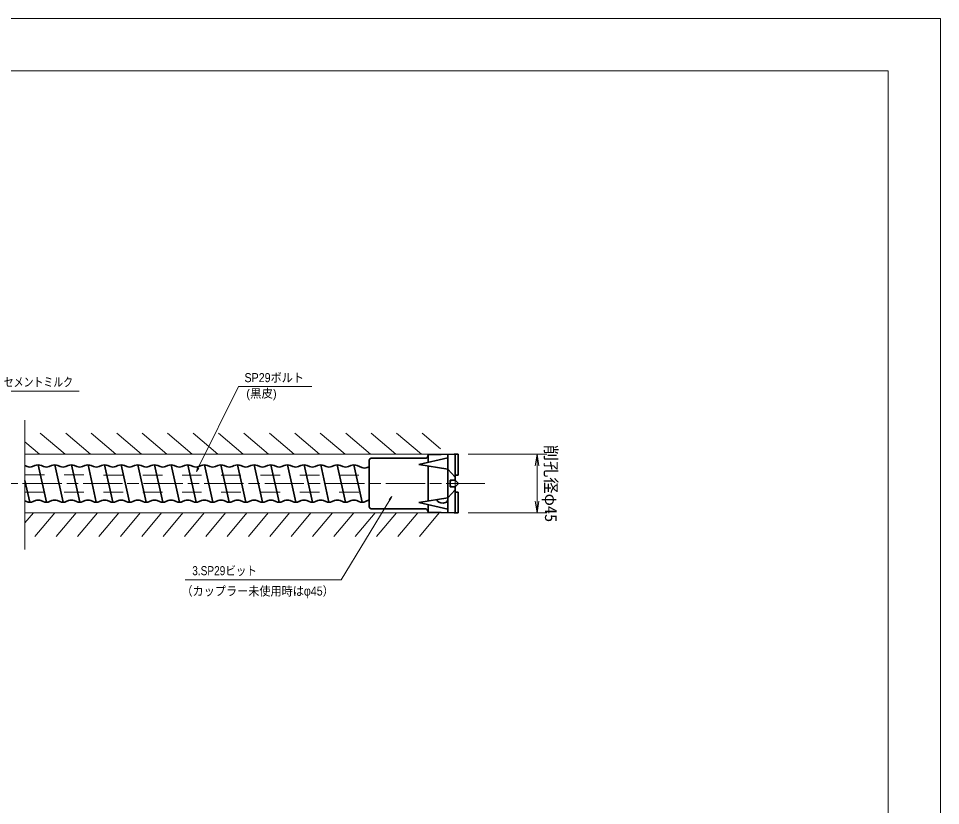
# Model space of a CAD drawing. Units: millimetres at full size, sheet at 1:2.5; details may follow other scales. Extents: x 4006 to 5686, y -945 to 258.
# Drawn here: x 4981 to 5686, y -343 to 258 of the extents above; entities that cross this region are included whole.
import ezdxf
from ezdxf.enums import TextEntityAlignment as Align

# ---------------------------------------------------------------- set-up
doc = ezdxf.new("R2010")
doc.units = ezdxf.units.MM
doc.header["$LTSCALE"] = 2.5
doc.linetypes.add('CHAIN', pattern=[18.5, 12, -1.5, 3.5, -1.5])
doc.linetypes.add('DASHED_SPACED', pattern=[12, 6, -6])
for name, color, linetype, lineweight in [('1外形線', 7, 'Continuous', 35), ('2細い実線', 3, 'Continuous', 20), ('3隠れ線', 2, 'DASHED_SPACED', 13), ('4中心線', 1, 'CHAIN', 15), ('6寸法線', 4, 'Continuous', 13), ('7 枠・タイトル', 7, 'Continuous', 13)]:
    doc.layers.add(name, color=color, linetype=linetype, lineweight=lineweight)
doc.styles.add('ＭＳ ゴシック', font='')
doc.styles.add('ＭＳ Ｐゴシック', font='')
doc.styles.get('ＭＳ ゴシック').set_extended_font_data('MS Gothic')
doc.styles.get('ＭＳ Ｐゴシック').set_extended_font_data('MS PGothic')

# ---------------------------------------------------------------- blocks, each defined once
blk = doc.blocks.new('open_arrow')
at = {"color": 0, "linetype": 'Continuous', "lineweight": -2}
blk.add_lwpolyline([(7.5, 1.25), (0, 0), (7.5, -1.25)], dxfattribs=at)

msp = doc.modelspace()

# ---------------------------------------------------------------- hatches: boundary and pattern name
at = {"layer": '2細い実線'}
h = msp.add_hatch(dxfattribs=at)
h.set_pattern_fill('USER', color=256, style=0, pattern_type=2)
h.set_pattern_definition([(140, (110.027, 419.882), (-8.03485, -9.57556), [])])
h.paths.add_polyline_path([(5303.59, -74.823), (5303.59, -58.961), (4986.145, -58.985), (4986.145, -74.847)])
h = msp.add_hatch(dxfattribs=at)
h.set_pattern_fill('USER', color=256, style=0, pattern_type=2)
h.set_pattern_definition([(50, (110.027, 439.882), (-9.57556, 8.03485), [])])
h.paths.add_polyline_path([(4986.145, -119.847), (4986.145, -137.868), (5303.59, -137.843), (5303.59, -119.83), (5303.556, -119.823)])

# ---------------------------------------------------------------- linework, layer by layer
at = {"layer": '1外形線'}
for p, q in [((5314.144, -74.847), (5294.144, -75.349)), ((5294.144, -75.349), (5294.144, -81.184)), ((5309.144, -74.972), (5309.144, -108.347)), ((5317.144, -74.847), (5314.144, -74.847)), ((5314.844, -74.847), (5314.844, -94.847)), ((5317.144, -74.847), (5317.144, -90.847)), ((4987.708, -84.357), (4986.145, -83.636)), ((4987.708, -84.357), (4986.145, -83.636)), ((4987.708, -84.357), (4986.145, -83.636)), ((4987.708, -84.357), (4986.145, -83.636)), ((4993.706, -83.541), (4991.937, -84.357)), ((4993.706, -83.541), (4991.937, -84.357)), ((4993.706, -83.541), (4991.937, -84.357)), ((4996.206, -83.092), (5002.556, -111.592)), ((5000.408, -84.357), (4998.64, -83.541)), ((5000.408, -84.357), (4998.64, -83.541)), ((5000.408, -84.357), (4998.64, -83.541)), ((5000.408, -84.357), (4998.64, -83.541)), ((5006.406, -83.541), (5004.637, -84.357)), ((5006.406, -83.541), (5004.637, -84.357)), ((5006.406, -83.541), (5004.637, -84.357)), ((5008.907, -83.092), (5015.256, -111.592)), ((5013.109, -84.357), (5011.34, -83.541)), ((5013.109, -84.357), (5011.34, -83.541)), ((5013.109, -84.357), (5011.34, -83.541)), ((5013.109, -84.357), (5011.34, -83.541)), ((5019.106, -83.541), (5017.337, -84.357)), ((5019.106, -83.541), (5017.337, -84.357)), ((5019.106, -83.541), (5017.337, -84.357)), ((5021.607, -83.092), (5027.957, -111.592)), ((5025.809, -84.357), (5024.04, -83.541)), ((5025.809, -84.357), (5024.04, -83.541)), ((5025.809, -84.357), (5024.04, -83.541)), ((5025.809, -84.357), (5024.04, -83.541)), ((5031.806, -83.541), (5030.037, -84.357)), ((5031.806, -83.541), (5030.037, -84.357)), ((5031.806, -83.541), (5030.037, -84.357)), ((5034.307, -83.092), (5040.657, -111.592)), ((5038.509, -84.357), (5036.74, -83.541)), ((5038.509, -84.357), (5036.74, -83.541)), ((5038.509, -84.357), (5036.74, -83.541)), ((5038.509, -84.357), (5036.74, -83.541)), ((5044.506, -83.541), (5042.737, -84.357)), ((5044.506, -83.541), (5042.737, -84.357)), ((5044.506, -83.541), (5042.737, -84.357)), ((5047.007, -83.092), (5053.357, -111.592)), ((5051.209, -84.357), (5049.44, -83.541)), ((5051.209, -84.357), (5049.44, -83.541)), ((5051.209, -84.357), (5049.44, -83.541)), ((5051.209, -84.357), (5049.44, -83.541)), ((5057.206, -83.541), (5055.437, -84.357)), ((5057.206, -83.541), (5055.437, -84.357)), ((5057.206, -83.541), (5055.437, -84.357)), ((5059.707, -83.092), (5066.057, -111.592)), ((5063.909, -84.357), (5062.14, -83.541)), ((5063.909, -84.357), (5062.14, -83.541)), ((5063.909, -84.357), (5062.14, -83.541)), ((5063.909, -84.357), (5062.14, -83.541)), ((5069.906, -83.541), (5068.137, -84.357)), ((5069.906, -83.541), (5068.137, -84.357)), ((5069.906, -83.541), (5068.137, -84.357)), ((5072.407, -83.092), (5078.757, -111.592)), ((5076.609, -84.357), (5074.84, -83.541)), ((5076.609, -84.357), (5074.84, -83.541)), ((5076.609, -84.357), (5074.84, -83.541)), ((5076.609, -84.357), (5074.84, -83.541)), ((5082.606, -83.541), (5080.837, -84.357)), ((5082.606, -83.541), (5080.837, -84.357)), ((5082.606, -83.541), (5080.837, -84.357)), ((5085.107, -83.092), (5091.457, -111.592)), ((5089.309, -84.357), (5087.54, -83.541)), ((5089.309, -84.357), (5087.54, -83.541)), ((5089.309, -84.357), (5087.54, -83.541)), ((5095.306, -83.541), (5093.538, -84.357)), ((5095.306, -83.541), (5093.538, -84.357)), ((5097.807, -83.092), (5104.157, -111.592)), ((5102.009, -84.357), (5100.24, -83.541)), ((5108.006, -83.541), (5106.238, -84.357)), ((5110.507, -83.092), (5116.857, -111.592)), ((5114.709, -84.357), (5112.94, -83.541)), ((5120.706, -83.541), (5118.937, -84.357)), ((5123.207, -83.092), (5129.557, -111.592)), ((5127.409, -84.357), (5125.64, -83.541)), ((5133.406, -83.541), (5131.637, -84.357)), ((5135.907, -83.092), (5142.257, -111.592)), ((5140.109, -84.357), (5138.34, -83.541)), ((5146.106, -83.541), (5144.337, -84.357)), ((5148.607, -83.092), (5154.957, -111.592)), ((5152.809, -84.357), (5151.04, -83.541)), ((5158.806, -83.541), (5157.037, -84.357)), ((5161.306, -83.092), (5167.656, -111.592)), ((5165.508, -84.357), (5163.74, -83.541)), ((5171.506, -83.541), (5169.737, -84.357)), ((5174.006, -83.092), (5180.356, -111.592)), ((5178.208, -84.357), (5176.439, -83.541)), ((5184.207, -83.541), (5182.438, -84.357)), ((5186.707, -83.092), (5193.057, -111.592)), ((5190.909, -84.357), (5189.14, -83.541)), ((5196.907, -83.541), (5195.138, -84.357)), ((5196.907, -83.541), (5196.024, -83.874)), ((5199.407, -83.092), (5205.757, -111.592)), ((5203.609, -84.357), (5201.84, -83.541)), ((5209.607, -83.541), (5207.838, -84.357)), ((5212.074, -83.092), (5218.424, -111.592)), ((5216.309, -84.357), (5214.54, -83.541)), ((5222.307, -83.541), (5220.538, -84.357)), ((5224.774, -83.092), (5231.124, -111.592)), ((5229.009, -84.357), (5227.24, -83.541)), ((5235.007, -83.541), (5233.238, -84.357)), ((5237.474, -83.092), (5243.824, -111.592)), ((5241.709, -84.357), (5239.94, -83.541)), ((5243.478, -85.173), (5241.709, -84.357)), ((5249.145, -84.51), (5247.707, -85.173)), ((5249.145, -79.326), (5249.145, -115.326)), ((5291.644, -78.097), (5250.645, -78.097)), ((5287.144, -82.801), (5309.144, -77.719)), ((5309.144, -86.347), (5287.144, -82.801)), ((5294.144, -83.929), (5294.144, -97.347)), ((5309.144, -77.719), (5309.144, -86.347)), ((5309.144, -86.347), (5314.844, -92.617)), ((5317.144, -90.847), (5314.844, -90.847)), ((4986.145, -94.932), (4989.856, -111.592)), ((5294.144, -110.765), (5294.144, -97.347)), ((5314.844, -94.597), (5311.144, -94.847)), ((5311.144, -94.847), (5311.144, -99.847)), ((5314.844, -94.847), (5312.144, -94.847)), ((5314.844, -94.847), (5316.944, -96.947)), ((5316.944, -97.747), (5314.844, -99.847)), ((5309.144, -108.347), (5314.844, -102.077)), ((5311.144, -99.847), (5314.844, -100.097)), ((5314.844, -99.847), (5312.144, -99.847)), ((5314.844, -99.847), (5314.844, -119.847)), ((5317.144, -103.847), (5314.844, -103.847)), ((5317.144, -103.847), (5317.144, -119.847)), ((4987.356, -111.143), (4986.145, -110.584)), ((4994.059, -110.327), (4992.29, -111.143)), ((5000.056, -111.143), (4998.287, -110.327)), ((5006.759, -110.327), (5004.99, -111.143)), ((5012.756, -111.143), (5010.987, -110.327)), ((5019.458, -110.327), (5017.69, -111.143)), ((5025.456, -111.143), (5023.687, -110.327)), ((5032.158, -110.327), (5030.39, -111.143)), ((5038.156, -111.143), (5036.387, -110.327)), ((5044.858, -110.327), (5043.09, -111.143)), ((5050.856, -111.143), (5049.087, -110.327)), ((5057.558, -110.327), (5055.79, -111.143)), ((5057.558, -110.327), (5055.79, -111.143)), ((5063.556, -111.143), (5061.787, -110.327)), ((5063.556, -111.143), (5061.787, -110.327)), ((5070.258, -110.327), (5068.49, -111.143)), ((5070.258, -110.327), (5068.49, -111.143)), ((5076.256, -111.143), (5074.487, -110.327)), ((5076.256, -111.143), (5074.487, -110.327)), ((5082.959, -110.327), (5081.19, -111.143)), ((5082.959, -110.327), (5081.19, -111.143)), ((5082.959, -110.327), (5081.19, -111.143)), ((5088.956, -111.143), (5087.187, -110.327)), ((5088.956, -111.143), (5087.187, -110.327)), ((5095.659, -110.327), (5093.89, -111.143)), ((5101.656, -111.143), (5099.888, -110.327)), ((5108.359, -110.327), (5106.59, -111.143)), ((5114.356, -111.143), (5112.588, -110.327)), ((5121.059, -110.327), (5119.29, -111.143)), ((5127.056, -111.143), (5125.288, -110.327)), ((5133.759, -110.327), (5131.99, -111.143)), ((5139.757, -111.143), (5137.988, -110.327)), ((5146.459, -110.327), (5144.69, -111.143)), ((5152.457, -111.143), (5150.688, -110.327)), ((5159.159, -110.327), (5157.39, -111.143)), ((5165.157, -111.143), (5163.388, -110.327)), ((5171.859, -110.327), (5170.09, -111.143)), ((5177.857, -111.143), (5176.088, -110.327)), ((5184.559, -110.327), (5182.79, -111.143)), ((5190.557, -111.143), (5188.788, -110.327)), ((5197.259, -110.327), (5195.49, -111.143)), ((5195.551, -111.12), (5197.259, -110.327)), ((5203.257, -111.143), (5201.488, -110.327)), ((5203.257, -111.143), (5201.488, -110.327)), ((5209.959, -110.327), (5208.19, -111.143)), ((5215.957, -111.143), (5214.188, -110.327)), ((5222.659, -110.327), (5220.89, -111.143)), ((5228.657, -111.143), (5226.888, -110.327)), ((5235.359, -110.327), (5233.59, -111.143)), ((5241.357, -111.143), (5239.588, -110.327)), ((5249.145, -109.826), (5246.29, -111.143)), ((5309.144, -108.347), (5287.144, -111.893)), ((5287.144, -111.893), (5309.144, -116.975)), ((5309.144, -116.975), (5309.144, -110.277)), ((5309.144, -110.277), (5309.144, -116.975)), ((5291.644, -116.597), (5250.645, -116.597)), ((5294.144, -119.345), (5294.144, -113.51)), ((5314.144, -119.847), (5294.144, -119.345)), ((5309.144, -116.975), (5309.144, -119.722)), ((5317.144, -119.847), (5314.144, -119.847))]:
    msp.add_line(p, q, dxfattribs=at)
for centre, radius, start, end in [((5291.644, -75.597), 2.5, 270, 0), ((4989.823, -78.742), 6, 249.36789, 290.63395), ((4989.823, -78.742), 6, 249.36789, 290.63395), ((4989.823, -78.742), 6, 249.36789, 290.63395), ((4996.173, -90.092), 7, 69.36613, 110.63387), ((4996.173, -90.092), 7, 69.36613, 110.63387), ((4996.173, -90.092), 7, 69.36613, 110.63387), ((5002.523, -78.742), 6, 249.36789, 290.63395), ((5002.523, -78.742), 6, 249.36789, 290.63395), ((5002.523, -78.742), 6, 249.36789, 290.63395), ((5008.873, -90.092), 7, 69.36613, 110.63387), ((5008.873, -90.092), 7, 69.36613, 110.63387), ((5008.873, -90.092), 7, 69.36613, 110.63387), ((5015.223, -78.742), 6, 249.36789, 290.63395), ((5015.223, -78.742), 6, 249.36789, 290.63395), ((5015.223, -78.742), 6, 249.36789, 290.63395), ((5021.573, -90.092), 7, 69.36613, 110.63387), ((5021.573, -90.092), 7, 69.36613, 110.63387), ((5021.573, -90.092), 7, 69.36613, 110.63387), ((5027.923, -78.742), 6, 249.36789, 290.63395), ((5027.923, -78.742), 6, 249.36789, 290.63395), ((5027.923, -78.742), 6, 249.36789, 290.63395), ((5034.273, -90.092), 7, 69.36613, 110.63387), ((5034.273, -90.092), 7, 69.36613, 110.63387), ((5034.273, -90.092), 7, 69.36613, 110.63387), ((5040.623, -78.742), 6, 249.36789, 290.63395), ((5040.623, -78.742), 6, 249.36789, 290.63395), ((5040.623, -78.742), 6, 249.36789, 290.63395), ((5046.973, -90.092), 7, 69.36613, 110.63387), ((5046.973, -90.092), 7, 69.36613, 110.63387), ((5046.973, -90.092), 7, 69.36613, 110.63387), ((5053.323, -78.742), 6, 249.36789, 290.63395), ((5053.323, -78.742), 6, 249.36789, 290.63395), ((5053.323, -78.742), 6, 249.36789, 290.63395), ((5059.673, -90.092), 7, 69.36613, 110.63387), ((5059.673, -90.092), 7, 69.36613, 110.63387), ((5059.673, -90.092), 7, 69.36613, 110.63387), ((5066.023, -78.742), 6, 249.36789, 290.63395), ((5066.023, -78.742), 6, 249.36789, 290.63395), ((5066.023, -78.742), 6, 249.36789, 290.63395), ((5072.373, -90.092), 7, 69.36613, 110.63387), ((5072.373, -90.092), 7, 69.36613, 110.63387), ((5072.373, -90.092), 7, 69.36613, 110.63387), ((5078.723, -78.742), 6, 249.36789, 290.63395), ((5078.723, -78.742), 6, 249.36789, 290.63395), ((5078.723, -78.742), 6, 249.36789, 290.63395), ((5085.073, -90.092), 7, 69.36613, 110.63387), ((5085.073, -90.092), 7, 69.36613, 110.63387), ((5085.073, -90.092), 7, 69.36613, 110.63387), ((5091.423, -78.742), 6, 249.36789, 290.63395), ((5091.423, -78.742), 6, 249.36789, 290.63395), ((5097.773, -90.092), 7, 69.36613, 110.63387), ((5104.123, -78.742), 6, 249.36789, 290.63395), ((5110.473, -90.092), 7, 69.36613, 110.63387), ((5116.823, -78.742), 6, 249.36789, 290.63395), ((5123.173, -90.092), 7, 69.36613, 110.63387), ((5129.523, -78.742), 6, 249.36789, 290.63395), ((5135.873, -90.092), 7, 69.36613, 110.63387), ((5142.223, -78.742), 6, 249.36789, 290.63395), ((5148.573, -90.092), 7, 69.36613, 110.63387), ((5154.923, -78.742), 6, 249.36789, 290.63395), ((5161.273, -90.092), 7, 69.36613, 110.63387), ((5167.623, -78.742), 6, 249.36789, 290.63395), ((5173.973, -90.092), 7, 69.36613, 110.63387), ((5180.323, -78.742), 6, 249.36789, 290.63395), ((5186.674, -90.092), 7, 69.36613, 110.63387), ((5193.023, -78.742), 6, 249.36789, 290.63395), ((5199.374, -90.092), 7, 69.36613, 110.63387), ((5205.724, -78.742), 6, 249.36789, 290.63395), ((5212.074, -90.092), 7, 69.36613, 110.63387), ((5218.424, -78.742), 6, 249.36605, 290.63395), ((5224.774, -90.092), 7, 69.36613, 110.63387), ((5231.124, -78.742), 6, 249.36743, 290.63395), ((5237.474, -90.092), 7, 69.36613, 110.63387), ((5250.645, -79.597), 1.5, 90, 180), ((5245.592, -79.558), 6, 249.36743, 290.63395), ((5312.144, -95.847), 1, 90, 180), ((5316.644, -97.347), 0.5, 306.8713, 53.135), ((5312.144, -98.847), 1, 180, 270), ((4989.823, -104.592), 7, 249.36613, 290.63387), ((4996.173, -115.942), 6, 69.36605, 110.6363), ((5002.523, -104.592), 7, 249.36613, 290.63387), ((5008.873, -115.942), 6, 69.36605, 110.6363), ((5015.223, -104.592), 7, 249.36613, 290.63387), ((5021.573, -115.942), 6, 69.36605, 110.6363), ((5027.923, -104.592), 7, 249.36613, 290.63387), ((5034.273, -115.942), 6, 69.36605, 110.6363), ((5040.623, -104.592), 7, 249.36613, 290.63387), ((5046.973, -115.942), 6, 69.36605, 110.6363), ((5053.323, -104.592), 7, 249.36613, 290.63387), ((5053.323, -104.592), 7, 249.36613, 290.63387), ((5053.323, -104.592), 7, 249.36613, 290.63387), ((5059.673, -115.942), 6, 69.36605, 110.6363), ((5059.673, -115.942), 6, 69.36605, 110.6363), ((5059.673, -115.942), 6, 69.36605, 110.6363), ((5066.023, -104.592), 7, 249.36613, 290.63387), ((5066.023, -104.592), 7, 249.36613, 290.63387), ((5066.023, -104.592), 7, 249.36613, 290.63387), ((5072.373, -115.942), 6, 69.36605, 110.6363), ((5072.373, -115.942), 6, 69.36605, 110.6363), ((5072.373, -115.942), 6, 69.36605, 110.6363), ((5078.723, -104.592), 7, 249.36613, 290.63387), ((5078.723, -104.592), 7, 249.36613, 290.63387), ((5078.723, -104.592), 7, 249.36613, 290.63387), ((5085.073, -115.942), 6, 69.36605, 110.6363), ((5085.073, -115.942), 6, 69.36605, 110.6363), ((5085.073, -115.942), 6, 69.36605, 110.6363), ((5091.423, -104.592), 7, 249.36613, 290.63387), ((5091.423, -104.592), 7, 249.36613, 290.63387), ((5097.773, -115.942), 6, 69.36605, 110.6363), ((5104.123, -104.592), 7, 249.36613, 290.63387), ((5110.473, -115.942), 6, 69.36605, 110.6363), ((5116.823, -104.592), 7, 249.36613, 290.63387), ((5123.173, -115.942), 6, 69.36605, 110.6363), ((5129.523, -104.592), 7, 249.36613, 290.63387), ((5135.873, -115.942), 6, 69.36605, 110.6363), ((5142.223, -104.592), 7, 249.36613, 290.63387), ((5148.573, -115.942), 6, 69.36605, 110.6363), ((5154.923, -104.592), 7, 249.36613, 290.63387), ((5161.273, -115.942), 6, 69.36605, 110.6363), ((5167.623, -104.592), 7, 249.36613, 290.63387), ((5173.973, -115.942), 6, 69.36605, 110.6363), ((5180.323, -104.592), 7, 249.36613, 290.63387), ((5186.673, -115.942), 6, 69.36605, 110.6363), ((5193.023, -104.592), 7, 249.36613, 290.63387), ((5199.374, -115.942), 6, 69.36429, 110.63741), ((5199.374, -115.942), 6, 69.36605, 110.6363), ((5205.724, -104.592), 7, 249.36613, 290.63387), ((5212.074, -115.942), 6, 69.36605, 110.6363), ((5218.424, -104.592), 7, 249.36613, 290.63387), ((5224.774, -115.942), 6, 69.36605, 110.63552), ((5231.124, -104.592), 7, 249.36613, 290.63387), ((5237.474, -115.942), 6, 69.36605, 110.63381), ((5243.824, -104.592), 7, 249.36613, 290.63387), ((5250.645, -115.097), 1.5, 180, 270), ((5291.644, -119.097), 2.5, 0, 90)]:
    msp.add_arc(centre, radius, start, end, dxfattribs=at)
for major_axis, ratio, start_param, end_param in [((4.774, 0), 0.5925, 3.2098697, 4.712389), ((3.646, 0), 0.775841, 4.712389, 6.6883082)]:
    msp.add_ellipse((5305.644, -109.486), major_axis=major_axis, ratio=ratio, start_param=start_param, end_param=end_param, dxfattribs=at)
at = {"layer": '2細い実線'}
for p, q in [((4986.145, -48.984), (4986.145, -147.867)), ((4986.145, -74.847), (5317.145, -74.822)), ((4986.145, -119.847), (5303.556, -119.823))]:
    msp.add_line(p, q, dxfattribs=at)
at = {"layer": '3隠れ線'}
for p, q in [((4986.145, -90.841), (5249.145, -90.845)), ((5314.844, -94.847), (5314.844, -99.847)), ((4986.145, -103.842), (5249.145, -103.842))]:
    msp.add_line(p, q, dxfattribs=at)
at = {"layer": '4中心線'}
msp.add_line((4336.811, -97.347), (5337.442, -97.347), dxfattribs=at)
at = {"layer": '6寸法線'}
for p, q in [((5324.765, -74.821), (5385.004, -74.816)), ((5377.384, -74.816), (5377.388, -119.842)), ((5324.768, -119.846), (5385.008, -119.841)), ((5213.939, -170.879), (5128.392, -170.879))]:
    msp.add_line(p, q, dxfattribs=at)
for points in [[(4932.413, -75.108), (4933.867, -72.484), (4959.211, -26.72), (5027.653, -26.721)], [(5117.119, -88.151), (5118.45, -85.463), (5149.312, -23.128), (5205.409, -23.128)], [(5266.357, -107.337), (5264.799, -109.901), (5227.739, -170.879), (5108.432, -170.879)]]:
    msp.add_lwpolyline(points, dxfattribs=at)
at = {"layer": '7 枠・タイトル'}
for p, q in [((4005.728, 257.966), (5685.728, 257.966)), ((5685.728, 257.966), (5685.728, -930.034)), ((4045.728, 217.966), (5645.728, 217.966)), ((5645.728, 217.966), (5645.728, -890.034))]:
    msp.add_line(p, q, dxfattribs=at)

# ---------------------------------------------------------------- block references
at = {"layer": '6寸法線'}
for p, xscale, yscale, rotation in [((5377.384, -74.816), 1.2, 1.2, 270), ((5117.119, -88.151), 0.4, 0.4, 63.7), ((5266.357, -107.337), 0.4, 0.4, 238.7), ((5377.388, -119.842), 1.2, 1.2, 90)]:
    msp.add_blockref('open_arrow', p, dxfattribs=dict(at, xscale=xscale, yscale=yscale, rotation=rotation))

# ---------------------------------------------------------------- texts
at = {"layer": '6寸法線', "style": 'ＭＳ Ｐゴシック', "width": 0.9}
msp.add_text('SP29ボルト', height=6.928, dxfattribs=at).set_placement((5153.862, -16.448), align=Align.MIDDLE_LEFT)
at = {"layer": '6寸法線', "style": 'ＭＳ Ｐゴシック'}
for s, width, p in [('セメントミルク', 0.8, (5022.855, -19.818)), ('3.SP29ビット', 0.85, (5163.313, -163.945)), ('（カップラー未使用時はφ45）', 0.9, (5222.117, -179.496))]:
    msp.add_text(s, height=6.928, dxfattribs=dict(at, width=width)).set_placement(p, align=Align.MIDDLE_RIGHT)
msp.add_text('(黒皮)', height=6.433, dxfattribs=at).set_placement((5166.848, -28.579), align=Align.MIDDLE_CENTER)
at = {"layer": '6寸法線', "style": 'ＭＳ ゴシック'}
msp.add_text('削孔径φ45', height=9.114, rotation=270.005, dxfattribs=at).set_placement((5388.009, -97.328), align=Align.MIDDLE_CENTER)

doc.saveas('drawing.dxf')
